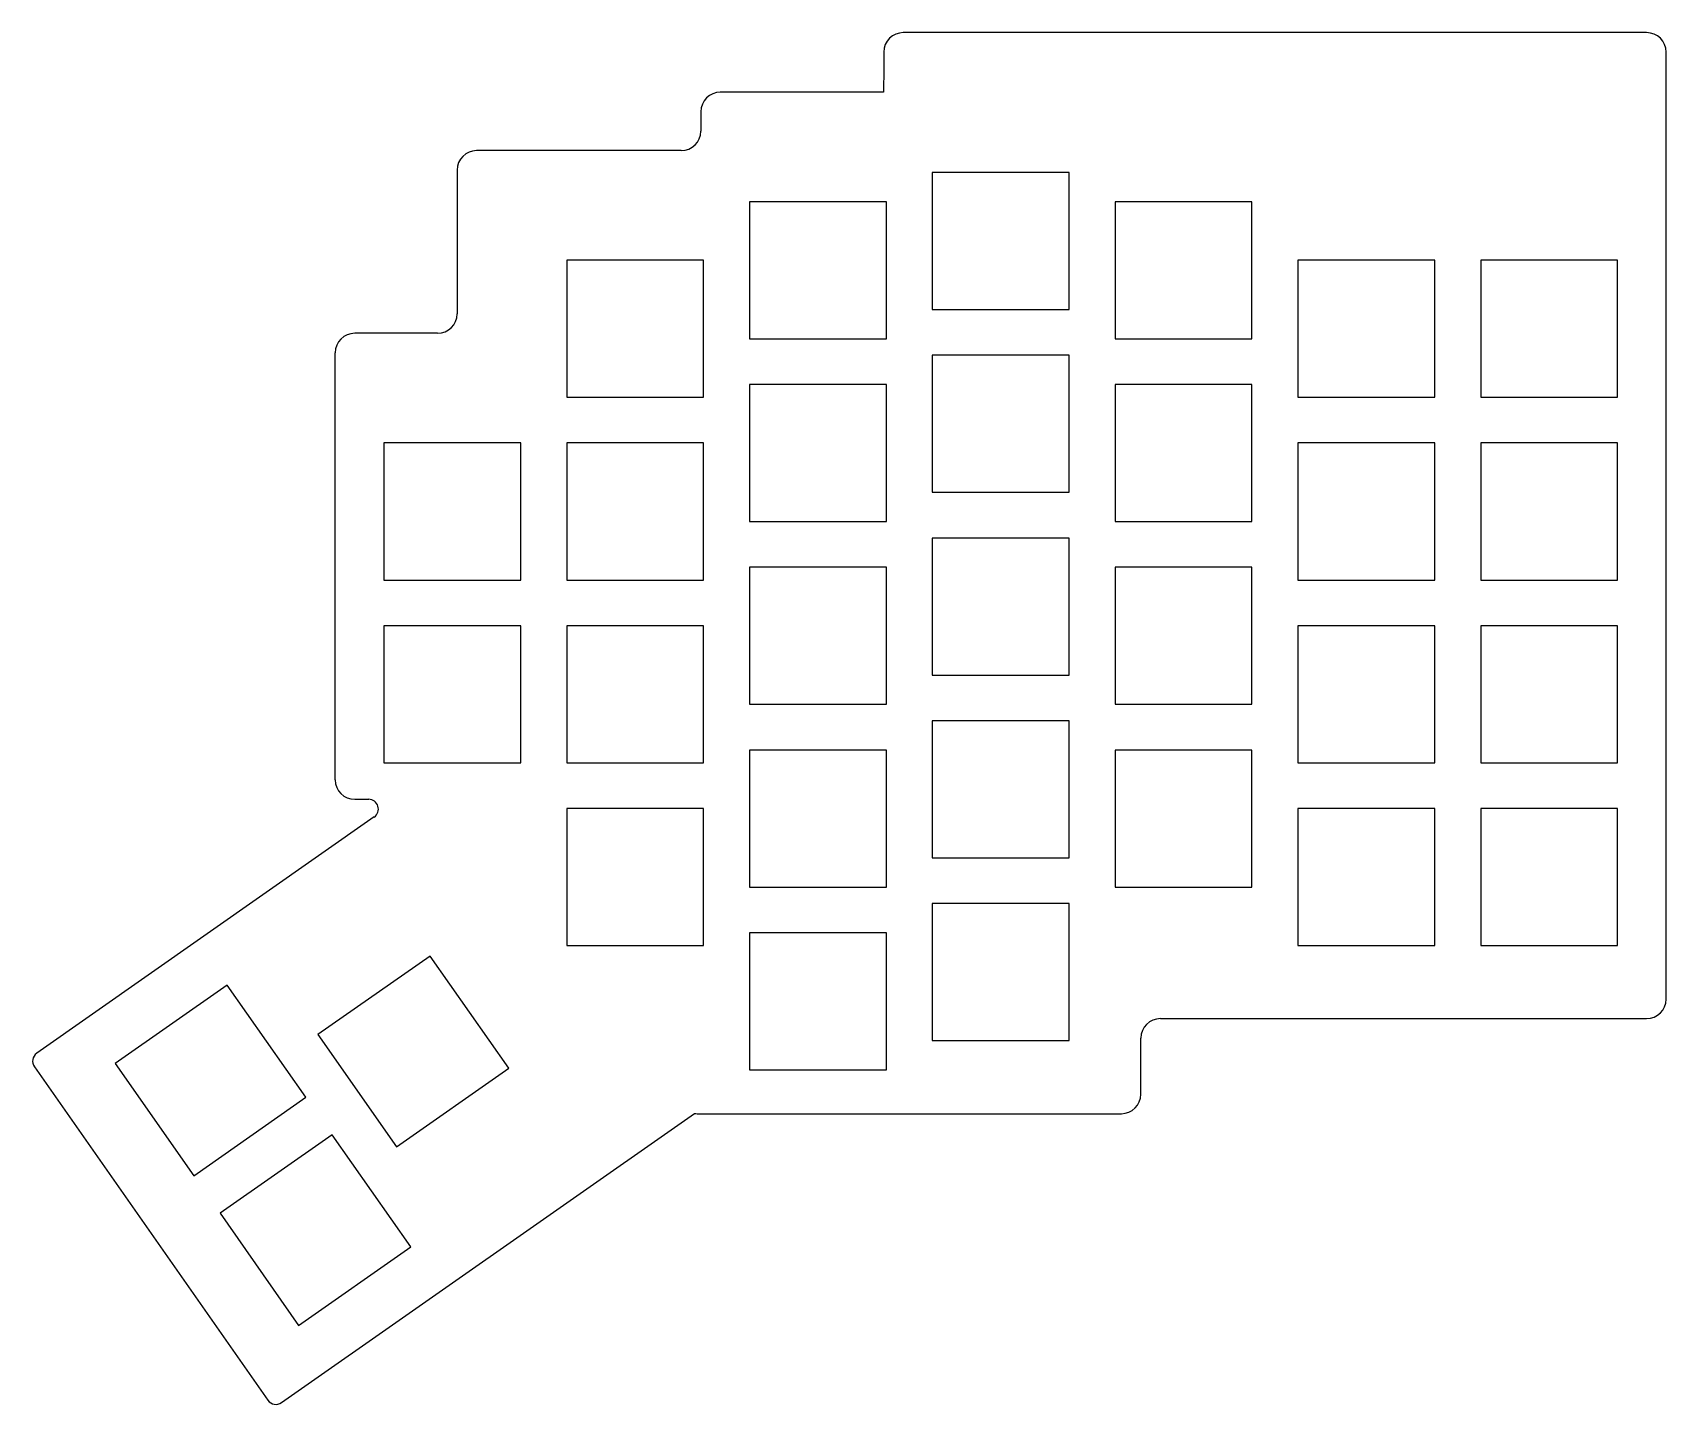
# Model space of a CAD drawing. Header units: millimetres. Extents: x 254 to 422, y -185 to -45.
import ezdxf

# ---------------------------------------------------------------- set-up
doc = ezdxf.new("R2010")
doc.units = ezdxf.units.MM

msp = doc.modelspace()

# ---------------------------------------------------------------- linework, layer by layer
for p, q in [((420, -44.62), (343.75, -44.62)), ((341.75, -46.62), (341.75, -49.41)), ((422, -58.41), (422, -46.62)), ((341.73, -49.73), (341.73, -50.73)), ((341.73, -50.73), (324.98, -50.73)), ((322.98, -52.73), (322.98, -54.73)), ((320.98, -56.73), (299.98, -56.73)), ((297.98, -58.73), (297.98, -73.47)), ((360.77, -58.98), (346.73, -58.98)), ((346.73, -58.98), (346.73, -73.03)), ((360.77, -73.03), (360.77, -58.98)), ((422.02, -140.03), (422.02, -58.73)), ((342.02, -61.98), (327.98, -61.98)), ((327.98, -61.98), (327.98, -76.03)), ((342.02, -76.03), (342.02, -61.98)), ((379.52, -61.98), (365.48, -61.98)), ((365.48, -61.98), (365.48, -76.03)), ((379.52, -76.03), (379.52, -61.98)), ((323.27, -67.97), (309.23, -67.97)), ((309.23, -67.97), (309.23, -82.03)), ((323.27, -82.03), (323.27, -67.97)), ((398.27, -67.97), (384.23, -67.97)), ((384.23, -67.97), (384.23, -82.03)), ((398.27, -82.03), (398.27, -67.97)), ((417.02, -67.97), (402.98, -67.97)), ((402.98, -67.97), (402.98, -82.03)), ((417.02, -82.03), (417.02, -67.97)), ((346.73, -73.03), (360.77, -73.03)), ((295.98, -75.47), (287.48, -75.47)), ((327.98, -76.03), (342.02, -76.03)), ((365.48, -76.03), (379.52, -76.03)), ((285.48, -121.28), (285.48, -77.47)), ((360.77, -77.72), (346.73, -77.72)), ((346.73, -77.72), (346.73, -91.78)), ((360.77, -91.78), (360.77, -77.72)), ((309.23, -82.03), (323.27, -82.03)), ((342.02, -80.72), (327.98, -80.72)), ((327.98, -80.72), (327.98, -94.78)), ((342.02, -94.78), (342.02, -80.72)), ((379.52, -80.72), (365.48, -80.72)), ((365.48, -80.72), (365.48, -94.78)), ((379.52, -94.78), (379.52, -80.72)), ((384.23, -82.03), (398.27, -82.03)), ((402.98, -82.03), (417.02, -82.03)), ((304.52, -86.72), (290.48, -86.72)), ((290.48, -86.72), (290.48, -100.78)), ((304.52, -100.78), (304.52, -86.72)), ((323.27, -86.72), (309.23, -86.72)), ((309.23, -86.72), (309.23, -100.78)), ((323.27, -100.78), (323.27, -86.72)), ((398.27, -86.72), (384.23, -86.72)), ((384.23, -86.72), (384.23, -100.78)), ((398.27, -100.78), (398.27, -86.72)), ((417.02, -86.72), (402.98, -86.72)), ((402.98, -86.72), (402.98, -100.78)), ((417.02, -100.78), (417.02, -86.72)), ((346.73, -91.78), (360.77, -91.78)), ((327.98, -94.78), (342.02, -94.78)), ((365.48, -94.78), (379.52, -94.78)), ((360.77, -96.47), (346.73, -96.47)), ((346.73, -96.47), (346.73, -110.53)), ((360.77, -110.53), (360.77, -96.47)), ((342.02, -99.47), (327.98, -99.47)), ((327.98, -99.47), (327.98, -113.53)), ((342.02, -113.53), (342.02, -99.47)), ((379.52, -99.47), (365.48, -99.47)), ((365.48, -99.47), (365.48, -113.53)), ((379.52, -113.53), (379.52, -99.47)), ((290.48, -100.78), (304.52, -100.78)), ((309.23, -100.78), (323.27, -100.78)), ((384.23, -100.78), (398.27, -100.78)), ((402.98, -100.78), (417.02, -100.78)), ((304.52, -105.47), (290.48, -105.47)), ((290.48, -105.47), (290.48, -119.53)), ((304.52, -119.53), (304.52, -105.47)), ((323.27, -105.47), (309.23, -105.47)), ((309.23, -105.47), (309.23, -119.53)), ((323.27, -119.53), (323.27, -105.47)), ((398.27, -105.47), (384.23, -105.47)), ((384.23, -105.47), (384.23, -119.53)), ((398.27, -119.53), (398.27, -105.47)), ((417.02, -105.47), (402.98, -105.47)), ((402.98, -105.47), (402.98, -119.53)), ((417.02, -119.53), (417.02, -105.47)), ((346.73, -110.53), (360.77, -110.53)), ((327.98, -113.53), (342.02, -113.53)), ((365.48, -113.53), (379.52, -113.53)), ((360.77, -115.22), (346.73, -115.22)), ((346.73, -115.22), (346.73, -129.28)), ((360.77, -129.28), (360.77, -115.22)), ((342.02, -118.22), (327.98, -118.22)), ((327.98, -118.22), (327.98, -132.28)), ((342.02, -132.28), (342.02, -118.22)), ((379.52, -118.22), (365.48, -118.22)), ((365.48, -118.22), (365.48, -132.28)), ((379.52, -132.28), (379.52, -118.22)), ((290.48, -119.53), (304.52, -119.53)), ((309.23, -119.53), (323.27, -119.53)), ((384.23, -119.53), (398.27, -119.53)), ((402.98, -119.53), (417.02, -119.53)), ((287.48, -123.28), (288.91, -123.28)), ((289.48, -125.09), (254.87, -149.33)), ((323.27, -124.22), (309.23, -124.22)), ((309.23, -124.22), (309.23, -138.28)), ((323.27, -138.28), (323.27, -124.22)), ((398.27, -124.22), (384.23, -124.22)), ((384.23, -124.22), (384.23, -138.28)), ((398.27, -138.28), (398.27, -124.22)), ((417.02, -124.22), (402.98, -124.22)), ((402.98, -124.22), (402.98, -138.28)), ((417.02, -138.28), (417.02, -124.22)), ((346.73, -129.28), (360.77, -129.28)), ((327.98, -132.28), (342.02, -132.28)), ((365.48, -132.28), (379.52, -132.28)), ((360.77, -133.97), (346.73, -133.97)), ((346.73, -133.97), (346.73, -148.03)), ((360.77, -148.03), (360.77, -133.97)), ((342.02, -136.97), (327.98, -136.97)), ((327.98, -136.97), (327.98, -151.03)), ((342.02, -151.03), (342.02, -136.97)), ((309.23, -138.28), (323.27, -138.28)), ((384.23, -138.28), (398.27, -138.28)), ((402.98, -138.28), (417.02, -138.28)), ((295.22, -139.36), (283.71, -147.42)), ((303.28, -150.87), (295.22, -139.36)), ((422, -143.78), (422, -140.34)), ((274.41, -142.33), (262.9, -150.39)), ((282.47, -153.84), (274.41, -142.33)), ((370.12, -145.78), (420, -145.78)), ((283.71, -147.42), (291.77, -158.92)), ((346.73, -148.03), (360.77, -148.03)), ((368.12, -153.53), (368.12, -147.78)), ((254.62, -150.72), (278.57, -184.92)), ((262.9, -150.39), (270.96, -161.9)), ((291.77, -158.92), (303.28, -150.87)), ((327.98, -151.03), (342.02, -151.03)), ((270.96, -161.9), (282.47, -153.84)), ((279.96, -185.17), (322.33, -155.5)), ((322.62, -155.53), (366.12, -155.53)), ((285.17, -157.69), (273.66, -165.75)), ((293.23, -169.2), (285.17, -157.69)), ((273.66, -165.75), (281.72, -177.26)), ((281.72, -177.26), (293.23, -169.2))]:
    msp.add_line(p, q)
for centre, radius, start, end in [((343.75, -46.62), 2, 90, 180), ((420, -46.62), 2, 0, 90), ((343.73, -49.73), 2, 170.9313, 180), ((324.98, -52.73), 2, 90, 180), ((320.98, -54.73), 2, 270, 0), ((299.98, -58.73), 2, 90, 180), ((420.02, -58.73), 2, 0, 9.0687), ((295.98, -73.47), 2, 270, 0), ((287.48, -77.47), 2, 90, 180), ((287.48, -121.28), 2, 180, 270), ((288.91, -124.28), 1, 305, 90), ((420.02, -140.03), 2, 350.9313, 0), ((420, -143.78), 2, 270, 0), ((370.12, -147.78), 2, 90, 180), ((255.44, -150.15), 1, 125, 215), ((366.12, -153.53), 2, 270, 0), ((322.62, -153.53), 2, 261.4991, 270), ((279.39, -184.35), 1, 215, 305)]:
    msp.add_arc(centre, radius, start, end)

doc.saveas('drawing.dxf')
